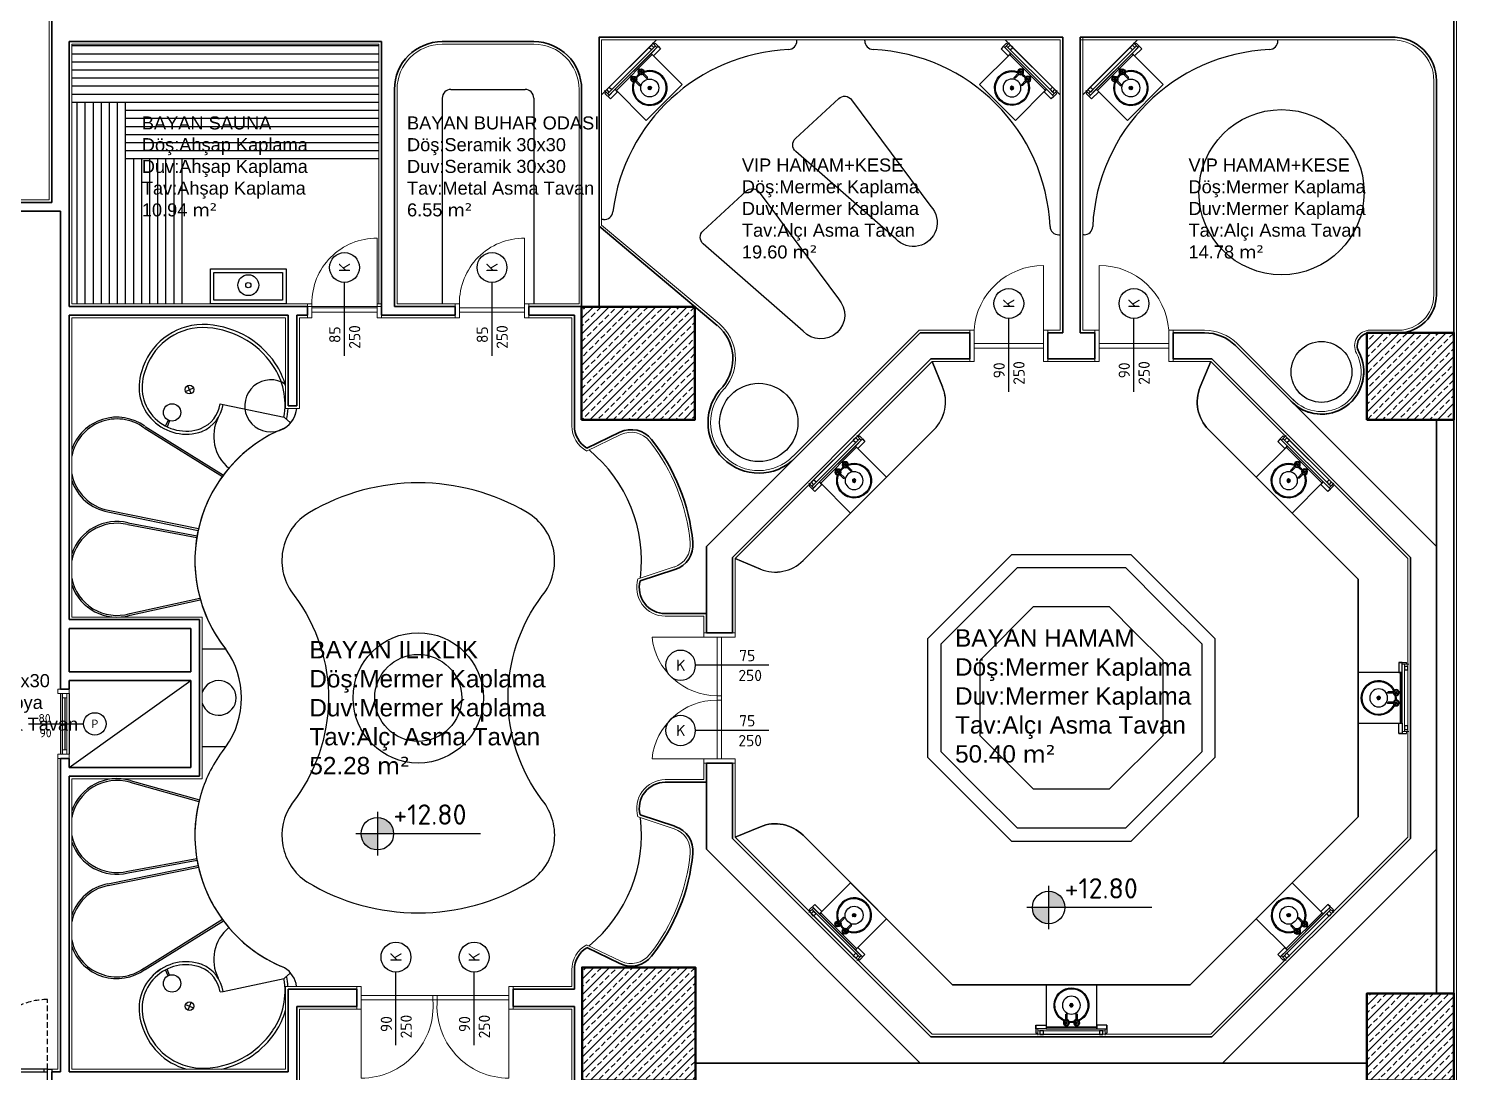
# Model space of a CAD drawing. Header units: millimetres. Extents: x 1443065 to 1517367, y 3763150 to 3779068.
# Drawn here: x 1503007 to 1504649, y 3766446 to 3767647 of the extents above; entities that cross this region are included whole.
import ezdxf
from ezdxf.enums import TextEntityAlignment as Align

# ---------------------------------------------------------------- set-up
doc = ezdxf.new("R2010")
doc.units = ezdxf.units.MM
doc.linetypes.add('HIDDEN', pattern=[9.525, 6.35, -3.175])
for name, color, linetype in [('1 mermer', 232, 'Continuous'), ('1 tefriş 1', 41, 'Continuous'), ('1 tefriş 2', 8, 'Continuous'), ('LAYER1', 10, 'Continuous'), ('m-DOG_', 4, 'Continuous'), ('m-DOG_gor', 8, 'Continuous'), ('m-TAR_duvar', 8, 'Continuous'), ('m-TFR_vitrifiye', 1, 'Continuous'), ('m-YAZ_kot', 7, 'Continuous'), ('m-YAZ_poz', 7, 'Continuous')]:
    doc.layers.add(name, color=color, linetype=linetype)
for name, color, linetype, lineweight in [('5-Alçıpan', 44, 'Continuous', 0), ('DUVAR', 2, 'Continuous', 35), ('MAHAL', 52, 'Continuous', 13), ('MERDIVEN', 4, 'Continuous', 20), ('SIVA', 3, 'Continuous', 9), ('TASIYICI', 170, 'Continuous', 50), ('TEFRIS', 165, 'Continuous', 15)]:
    doc.layers.add(name, color=color, linetype=linetype, lineweight=lineweight)
doc.styles.add('mono', font='isocpeur.ttf')
doc.styles.get("Standard").update_dxf_attribs({"font": 'arial.ttf'})
pattern_1 = [(45, (78491.543, -87954.948), (-8.98025612, 8.98025612), []), (45, (78500.523, -87954.948), (-8.98025612, 8.98025612), [6.35, -3.175])]
pattern_2 = [(45, (80981.484, -90075.454), (-8.98025612, 8.98025612), []), (45, (80990.464, -90075.454), (-8.98025612, 8.98025612), [6.35, -3.175])]

# ---------------------------------------------------------------- blocks, each defined once
blk = doc.blocks.new('90lık Kqpı')
at = {"layer": 'm-DOG_', "linetype": 'HIDDEN'}
blk.add_line((-8, -5), (-88, -5), dxfattribs=at)
at = {"layer": 'm-DOG_'}
for p, q in [((-5, -8.8), (-8, -8.8)), ((-5, -81.2), (-8, -81.2))]:
    blk.add_line(p, q, dxfattribs=at)
for points in [[(8, 0), (8, -5), (-8, -5), (-8, 0)], [(-8, -5), (-8, -85), (-5, -85), (-5, -5)], [(8, -90), (8, -85), (-8, -85), (-8, -90)]]:
    blk.add_lwpolyline(points, close=True, dxfattribs=at)
at = {"layer": 'm-DOG_', "linetype": 'HIDDEN'}
blk.add_arc((-8, -5), 80, 180, 270, dxfattribs=at)
blk = doc.blocks.new('esfdgh')
at = {"layer": '1 tefriş 1', "color": 251, "extrusion": (4.26519e-07, 4.39393e-08, 1)}
for p, q in [((50290.6, -19484.7, 0), (50292.1, -19484.7, 0)), ((50290.6, -19484.7, 0), (50290.6, -19486.3, 0)), ((50290.6, -19493.1, 0), (50290.6, -19499, 0)), ((50292.1, -19484.7, 0), (50292.1, -19486.3, 0)), ((50292.1, -19493.1, 0), (50292.1, -19499, 0))]:
    blk.add_line(p, q, dxfattribs=at)
at = {"layer": '1 tefriş 1', "color": 251}
for radius in [3.46, 3.06, 2.66, 0.88]:
    blk.add_circle((50291.3, -19489.7, 5), radius, dxfattribs=at)
at = {"layer": '1 tefriş 1', "color": 251, "extrusion": (4.26519e-07, 4.39393e-08, 1)}
blk.add_arc((50291.3, -19499, 0), 0.746, 178.5365, 1.4403, dxfattribs=at)
at = {"layer": '1 tefriş 1', "color": 251, "extrusion": (4.26521e-07, 4.39321e-08, 1)}
for centre, major_axis, ratio, start_param, end_param in [((50291.2, -19491, 0), (0.947, 0.927, 0), 1, 0.782907, 2.040544), ((50290.1, -19490.6, 0), (0.134, 0.066, 0), 0.739839, 2.207763, 5.349356), ((50291.2, -19491, 0), (0.767, 0.752, 0), 1, 0.793996, 2.040544), ((50290.5, -19488.5, 0), (-0.121, 0.245, 0), 0.343006, -1.240366, 1.901227), ((50290.1, -19489.7, 0), (-0.752, 0.767, 0), 1, 3.824547, 5.182137), ((50290.1, -19489.7, 0), (-0.927, 0.947, 0), 1, 3.824547, 5.182137), ((50291.3, -19489.8, 0), (-0.243, 0.248, 0), 1, -0.378205, 0.443924), ((50291.3, -19489.8, 0), (0.248, 0.243, 0), 1, 2.763388, 3.585516), ((50292.5, -19489.9, 0), (0.947, 0.927, 0), 1, 2.253751, 3.611341), ((50291.5, -19488.6, 0), (0.947, 0.927, 0), 1, 3.9245, 5.182137), ((50292.5, -19489.9, 0), (-0.752, 0.767, 0), 1, 0.682954, 2.040544), ((50291.5, -19488.6, 0), (0.767, 0.752, 0), 1, 3.935589, 5.182137), ((50291.3, -19489.8, 0), (0.248, 0.243, 0), 1, 5.90498, 6.727109), ((50291.3, -19489.8, 0), (-0.243, 0.248, 0), 1, 2.763388, 3.585516), ((50292.1, -19491.1, 0), (-0.121, 0.245, 0), 0.343006, 1.901227, 5.04282), ((50292.6, -19489, 0), (0.134, 0.066, 0), 0.739839, -0.93383, 2.207763)]:
    blk.add_ellipse(centre, major_axis=major_axis, ratio=ratio, start_param=start_param, end_param=end_param, dxfattribs=at)
blk = doc.blocks.new('KURNAAAA')
for points in [[(-36.3, 57.1), (-32.3, 57.1), (-32.3, 53.1), (-36.3, 53.1)], [(32.3, 57.1), (36.3, 57.1), (36.3, 53.1), (32.3, 53.1)]]:
    blk.add_lwpolyline(points, close=True)
at = {"layer": '1 mermer'}
for p, q in [((-40.8, 46.6), (-40.8, 55.6)), ((-29.2, 0), (-29.2, 50.6)), ((29.2, 50.6), (29.2, 0)), ((40.8, 46.6), (40.8, 55.6)), ((29.2, 0), (-29.2, 0))]:
    blk.add_line(p, q, dxfattribs=at)
for points in [[(-29.2, 50.6), (-40.8, 50.6), (-40.8, 46.6), (-29.2, 46.6)], [(-29.2, 50.6), (29.2, 50.6), (29.2, 48.6), (-29.2, 48.6)], [(29.2, 50.6), (40.8, 50.6), (40.8, 46.6), (29.2, 46.6)]]:
    blk.add_lwpolyline(points, close=True, dxfattribs=at)
blk.add_lwpolyline([(-29.2, 48.6), (29.2, 48.6)], dxfattribs=at)
at = {"layer": '1 tefriş 1', "color": 251, "extrusion": (4.48334e-08, -2.15317e-08, 1)}
for p, q in [((-2.5, 23.4, 0), (2.5, 23.5, 0)), ((0, 26, 0), (0, 21, 0))]:
    blk.add_line(p, q, dxfattribs=at)
at = {"layer": '1 tefriş 1', "color": 251}
blk.add_circle((0, 23.5, 0), 10.3, dxfattribs=at)
at = {"layer": '1 tefriş 1', "color": 251, "extrusion": (4.48334e-08, -2.15317e-08, 1)}
for radius in [2, 1.5]:
    blk.add_circle((0, 23.5, 0), radius, dxfattribs=at)
for centre, radius, start, end in [((0, 23.5, 0), 20, 115.4048, 63.9415), ((0, 23.5, 0), 19, 114.2802, 65.144), ((-0.4, 23.5, 0), 19, 79.9499, 96.6955), ((-0.4, 23.5, 0), 20, 81.2974, 95.679)]:
    blk.add_arc(centre, radius, start, end, dxfattribs=at)
at = {"layer": '5-Alçıpan', "lineweight": 0}
for p, q in [((-40.8, 55.6), (-38.8, 55.6)), ((-38.8, 50.6), (-38.8, 58.1)), ((-38.8, 53.1), (38.8, 53.1)), ((-38.8, 50.6), (38.8, 50.6)), ((-36.3, 57.1), (36.3, 57.1)), ((38.8, 50.6), (38.8, 58.1)), ((40.8, 55.6), (38.8, 55.6))]:
    blk.add_line(p, q, dxfattribs=at)
at = {"rotation": 3.829894028120741e-06}
for p in [(-50297.1, 19533.3), (-50285.2, 19533.3)]:
    blk.add_blockref('esfdgh', p, dxfattribs=at)
blk = doc.blocks.new('m-penpoz')
blk.add_line((0, -1.625), (0, 0))
blk.add_circle((0, 0.332), 0.332)
blk.add_attdef('POZNO', text='', height=0.18).set_placement((0, 0.332), align=Align.MIDDLE)
blk.add_attdef('WIDTH', text='', height=0.18, rotation=90).set_placement((0, -1.625), align=Align.BOTTOM_LEFT)
blk.add_attdef('HEIGHT', text='', height=0.18, rotation=90).set_placement((0.069, -1.625), align=Align.TOP_LEFT)
blk = doc.blocks.new('m-plankot')
h = blk.add_hatch(color=256)
h.paths.add_polyline_path([(0, 0.144), (0, 0), (0.144, 0, 0.414214)])
h.paths.add_polyline_path([(0, -0.144), (0, 0), (-0.144, 0, 0.414214)])
for p, q in [((0, 0.192), (0, -0.192)), ((0.914, 0), (-0.192, 0))]:
    blk.add_line(p, q)
blk.add_circle((0, 0), 0.144)
blk.add_attdef('INCEKOT', (0.187, 0.1), '', height=0.18)
blk.add_attdef('KABAKOT', text='', height=0.18).set_placement((0.187, -0.1), align=Align.TOP_LEFT)

msp = doc.modelspace()

# ---------------------------------------------------------------- hatches: boundary and pattern name
at = {"layer": 'm-TAR_duvar'}
h = msp.add_hatch(dxfattribs=at)
h.set_pattern_fill('ANSI33', color=256, scale=2)
h.set_pattern_definition(pattern_2)
h.paths.add_polyline_path([(1503642.9, 3767196.6), (1503773.3, 3767196.6), (1503773.3, 3767326.6), (1503642.9, 3767326.6)])
h = msp.add_hatch(dxfattribs=at)
h.set_pattern_fill('ANSI33', color=256, scale=2)
h.set_pattern_definition(pattern_2)
h.paths.add_polyline_path([(1503642.9, 3767196.6), (1503773.3, 3767196.6), (1503773.3, 3767326.6), (1503642.9, 3767326.6)])
h = msp.add_hatch(dxfattribs=at)
h.set_pattern_fill('ANSI33', color=256, scale=2)
h.set_pattern_definition(pattern_1)
h.paths.add_polyline_path([(1504646.4, 3767296.6), (1504546.4, 3767296.6), (1504546.4, 3767196.6), (1504646.4, 3767196.6)])
h = msp.add_hatch(dxfattribs=at)
h.set_pattern_fill('ANSI33', color=256, scale=2)
h.set_pattern_definition(pattern_1)
h.paths.add_polyline_path([(1504646.4, 3767296.6), (1504546.4, 3767296.6), (1504546.4, 3767196.6), (1504646.4, 3767196.6)])
h = msp.add_hatch(dxfattribs=at)
h.set_pattern_fill('ANSI33', color=256, scale=2)
h.set_pattern_definition([(45, (80981.976, -90835.454), (-8.98025612, 8.98025612), []), (45, (80990.956, -90835.454), (-8.98025612, 8.98025612), [6.35, -3.175])])
h.paths.add_polyline_path([(1503643.4, 3766436.6), (1503773.8, 3766436.6), (1503773.8, 3766566.6), (1503643.4, 3766566.6)])
h = msp.add_hatch(dxfattribs=at)
h.set_pattern_fill('ANSI33', color=256, scale=2)
h.set_pattern_definition(pattern_1)
h.paths.add_polyline_path([(1504646.4, 3766536.6), (1504546.4, 3766536.6), (1504546.4, 3766436.6), (1504646.4, 3766436.6)])

# ---------------------------------------------------------------- linework, layer by layer
at = {"layer": '1 mermer'}
for p, q in [((1503729.1, 3767633.6, 0), (1503665.9, 3767570.3, 0)), ((1504130.1, 3767633.6, 0), (1504193.4, 3767570.3, 0))]:
    msp.add_line(p, q, dxfattribs=at)
at = {"layer": '1 tefriş 2'}
msp.add_lwpolyline([(1503203.4, 3766906.6), (1503203.4, 3766786.6)], dxfattribs=at)
at = {"layer": 'DUVAR'}
for p, q in [((1504646.4, 3767996.6), (1504646.4, 3767296.6)), ((1504646.4, 3767996.6), (1504646.4, 3767296.6)), ((1503033.3, 3767847.6), (1503033.3, 3767446.6)), ((1503053.3, 3767631.6), (1503053.3, 3767446.6)), ((1503053.3, 3767631.6), (1503412.6, 3767631.6)), ((1503412.6, 3767317), (1503412.6, 3767631.6)), ((1503482.6, 3767631.6), (1503587.9, 3767631.6)), ((1503662.9, 3767636.6), (1503662.9, 3767326.6)), ((1504196.4, 3767296.6), (1504196.4, 3767636.6)), ((1504216.4, 3767296.6), (1504216.4, 3767636.6)), ((1503427.6, 3767327), (1503427.6, 3767576.6)), ((1503642.9, 3767576.6), (1503642.9, 3767326.6)), ((1503642.9, 3767372), (1503642.9, 3767576.6)), ((1504626.4, 3767586.6), (1504626.4, 3767340.2)), ((1502928.4, 3767446.6), (1503033.3, 3767446.6)), ((1503053.3, 3767327), (1503053.3, 3767446.6)), ((1503053.3, 3767445.6), (1503053.3, 3767327)), ((1503053.3, 3767435.6), (1503053.3, 3767445.6)), ((1503053.3, 3767327), (1503053.3, 3767445.6)), ((1502928.4, 3767436.6), (1503043.3, 3767436.6)), ((1502928.4, 3767436.6), (1503043.3, 3767436.6)), ((1503043.3, 3766886.7), (1503043.3, 3767436.6)), ((1503043.3, 3767435.6), (1503043.3, 3766886.7)), ((1503043.3, 3767435.6), (1503043.3, 3766886.7)), ((1503043.3, 3767435.6), (1503043.3, 3766886.7)), ((1503043.3, 3767435.6), (1503043.3, 3766886.7)), ((1503043.3, 3766886.7), (1503043.3, 3767435.6)), ((1503662.9, 3767419.2), (1503799, 3767305)), ((1503327.6, 3767327), (1503053.3, 3767327)), ((1503053.3, 3766966.6), (1503053.3, 3767317)), ((1503053.3, 3767317), (1503305.3, 3767317)), ((1503305.3, 3767212.5), (1503305.3, 3767317)), ((1503315.3, 3767317), (1503327.6, 3767317)), ((1503315.3, 3767212.5), (1503315.3, 3767317)), ((1503327.6, 3767317), (1503327.6, 3767327)), ((1503412.6, 3767317), (1503497.3, 3767317)), ((1503427.6, 3767327), (1503497.3, 3767327)), ((1503497.3, 3767317), (1503497.3, 3767327)), ((1503582.3, 3767317), (1503582.3, 3767327)), ((1503582.3, 3767327), (1503642.9, 3767327)), ((1503582.3, 3767317), (1503634.6, 3767317)), ((1503634.6, 3767189.5), (1503634.6, 3767317)), ((1504089.4, 3767266.6), (1504089.4, 3767296.6)), ((1504179.4, 3767266.6), (1504179.4, 3767296.6)), ((1504233.4, 3767266.6), (1504233.4, 3767296.6)), ((1504323.4, 3767266.6), (1504323.4, 3767296.6)), ((1503315.3, 3767212.5), (1503305.3, 3767212.5)), ((1503686.9, 3767182.2), (1503648.9, 3767163.9)), ((1504626.4, 3767196.6), (1504626.4, 3766536.6)), ((1504626.4, 3767046.3), (1504626.4, 3767196.6)), ((1504626.4, 3766766.6), (1504626.4, 3767196.6)), ((1504646.4, 3767196.6), (1504646.4, 3765947.1)), ((1504646.4, 3766536.6), (1504646.4, 3767196.6)), ((1503750.3, 3767024.3), (1503710.2, 3767011.2)), ((1503750.3, 3767024.3), (1503710.2, 3767011.2)), ((1503739.2, 3766973.6), (1503786.4, 3766973.6)), ((1503203.4, 3766966.6), (1503053.3, 3766966.6)), ((1503053.3, 3766906.6), (1503053.3, 3766956.6)), ((1503193.4, 3766956.6), (1503053.3, 3766956.6)), ((1503193.4, 3766956.6), (1503193.4, 3766906.6)), ((1503786.4, 3766951.6), (1503816.4, 3766951.6)), ((1503816.4, 3766966.6), (1503816.4, 3766951.6)), ((1503053.3, 3766936.8), (1503053.3, 3766936.6)), ((1504626.4, 3766916.5), (1504626.4, 3766651.4)), ((1503053.3, 3766886.7), (1503043.3, 3766886.7)), ((1503053.3, 3766886.7), (1503053.3, 3766896.6)), ((1503053.3, 3766896.6), (1503193.4, 3766896.6)), ((1503193.4, 3766896.6), (1503193.4, 3766796.6)), ((1503043.3, 3766746.6), (1503043.3, 3766806.7)), ((1503043.3, 3766806.7), (1503043.3, 3766766.6)), ((1503043.3, 3766806.7), (1503043.3, 3766766.6)), ((1503043.3, 3766806.7), (1503043.3, 3766446.6)), ((1503043.3, 3766806.7), (1503043.3, 3766446.6)), ((1503043.3, 3766446.6), (1503043.3, 3766806.7)), ((1503053.3, 3766806.7), (1503043.3, 3766806.7)), ((1503053.3, 3766796.6), (1503053.3, 3766806.7)), ((1503193.4, 3766796.6), (1503053.3, 3766796.6)), ((1503053.3, 3766446.6), (1503053.3, 3766786.6)), ((1503786.4, 3766786.6), (1503786.4, 3766801.6)), ((1503786.4, 3766801.6), (1503816.4, 3766801.6)), ((1503816.4, 3766801.6), (1503816.4, 3766786.6)), ((1503739.2, 3766779.6), (1503786.4, 3766779.6)), ((1504626.4, 3766536.6), (1504626.4, 3766756.6)), ((1503043.3, 3766446.6), (1503043.3, 3766746.6)), ((1503053.3, 3766446.6), (1503053.3, 3766746.6)), ((1503750.3, 3766728.9), (1503710.2, 3766742)), ((1503686.9, 3766571), (1503648.9, 3766589.3)), ((1503634.6, 3766563.7), (1503634.6, 3766541.7)), ((1503683.3, 3766566.6), (1503673.3, 3766566.6)), ((1503305.3, 3766541.7), (1503305.3, 3766446.6)), ((1503384.3, 3766541.7), (1503305.3, 3766541.7)), ((1503384.3, 3766521.7), (1503384.3, 3766541.7)), ((1503634.6, 3766541.7), (1503564.3, 3766541.7)), ((1503564.3, 3766521.7), (1503564.3, 3766541.7)), ((1503315.3, 3766521.7), (1503315.3, 3766436.6)), ((1503384.3, 3766521.7), (1503315.3, 3766521.7)), ((1503634.6, 3766521.7), (1503564.3, 3766521.7)), ((1503634.6, 3766521.7), (1503634.6, 3766436.6)), ((1503033.3, 3766436.6), (1503033.3, 3766446.6)), ((1503033.3, 3766446.6), (1503043.3, 3766446.6)), ((1503053.3, 3766446.6), (1503305.3, 3766446.6)), ((1504546.4, 3766456.6), (1503773.8, 3766456.6))]:
    msp.add_line(p, q, dxfattribs=at)
for points in [[(1504196.4, 3767636.6), (1503662.9, 3767636.6)], [(1503662.9, 3767636.6), (1503662.9, 3767636.6), (1504196.4, 3767636.6)], [(1504578.8, 3767636.6), (1504216.4, 3767636.6)], [(1504216.4, 3767636.6), (1504578.8, 3767636.6)], [(1503786.4, 3766951.6), (1503786.4, 3767050.6), (1504032.4, 3767296.6), (1504079.4, 3767296.6)], [(1503888.2, 3767152.4), (1504032.4, 3767296.6), (1504089.4, 3767296.6)], [(1504179.4, 3767296.6), (1504196.4, 3767296.6)], [(1504216.4, 3767296.6), (1504233.4, 3767296.6)], [(1503816.4, 3766966.6), (1503816.4, 3767038.1), (1504044.8, 3767266.6), (1504089.4, 3767266.6)], [(1504367.9, 3767266.6), (1504596.4, 3767038.1), (1504596.4, 3766715), (1504367.9, 3766486.6), (1504044.8, 3766486.6), (1503816.4, 3766715), (1503816.4, 3766786.6)], [(1504179.4, 3767266.6), (1504233.4, 3767266.6)], [(1504323.4, 3767266.6), (1504367.9, 3767266.6)], [(1503203.4, 3766966.6), (1503053.3, 3766966.6)], [(1503203.4, 3766966.6), (1503203.4, 3766786.6)], [(1503053.3, 3766906.6), (1503193.4, 3766906.6)], [(1503122.9, 3766906.6), (1503193.4, 3766906.6)], [(1503190.7, 3766786.6), (1503053.3, 3766786.6)], [(1503203.4, 3766786.6), (1503135.6, 3766786.6)]]:
    msp.add_lwpolyline(points, dxfattribs=at)
msp.add_lwpolyline([(1504323.4, 3767296.6), (1504359.6, 3767296.6, -0.198912), (1504395, 3767281.9), (1504626.4, 3767050.6), (1504626.4, 3766702.6), (1504380.3, 3766456.6), (1504032.4, 3766456.6), (1503786.4, 3766702.6), (1503786.4, 3766801.6)], format="xyb", dxfattribs=at)
for centre, radius, start, end in [((1503482.6, 3767576.6), 55, 90, 180), ((1503587.9, 3767576.6), 55, 0, 90), ((1504576.4, 3767586.6), 50, 0, 90), ((1504582.7, 3767340.2), 43.6, 270, 0), ((1503766.9, 3767266.7), 50, 320, 50), ((1504550.2, 3767281.6), 15, 89.9995, 208.1304), ((1504494.1, 3767251.6), 48.6, 223.5203, 28.1304), ((1504494.1, 3767251.6), 48.6, 226.4797, 0), ((1503846.7, 3767193.5), 58.4, 135.2954, 315.2954), ((1503664.6, 3767189.5), 30, 180, 238.4265), ((1503699.9, 3767155.2), 30, 38.3888, 115.6879), ((1503547.7, 3767034.6), 224.1, 5.3844, 38.3888), ((1503741, 3767052.8), 30, 288.0853, 5.3844), ((1503739.2, 3767003.6), 30, 165.3467, 270), ((1503739.2, 3766749.6), 30, 90, 194.6533), ((1503741, 3766700.3), 30, 354.6156, 71.9147), ((1503547.7, 3766718.6), 224.1, 321.6112, 354.6156), ((1503664.6, 3766563.7), 30, 121.5735, 180), ((1503699.9, 3766598), 30, 244.3121, 321.6112)]:
    msp.add_arc(centre, radius, start, end, dxfattribs=at)
at = {"layer": 'LAYER1'}
msp.add_line((1504220.9, 3767409.3), (1504219.4, 3767409.3), dxfattribs=at)
at = {"layer": 'm-DOG_gor', "linetype": 'Continuous'}
for p, q in [((1503043.3, 3766881.7), (1503043.3, 3766811.7)), ((1503048.3, 3766876.7), (1503048.3, 3766816.7)), ((1503053.3, 3766881.7), (1503053.3, 3766811.7))]:
    msp.add_line(p, q, dxfattribs=at)
at = {"layer": 'm-TFR_vitrifiye'}
for p, q in [((1503409.6, 3767626.6), (1503056.3, 3767626.6)), ((1503890.5, 3767632.4), (1503890.5, 3767633.6)), ((1503968.7, 3767632.4), (1503968.7, 3767633.6)), ((1504282.6, 3767633.6, 0), (1504219.4, 3767570.3, 0)), ((1504444, 3767632.4), (1504444, 3767633.6)), ((1503409.6, 3767617.3), (1503056.3, 3767617.3)), ((1503409.6, 3767608), (1503056.3, 3767608)), ((1503409.6, 3767598.7), (1503056.3, 3767598.7)), ((1503409.6, 3767589.4), (1503056.3, 3767589.4)), ((1503409.6, 3767580.2), (1503056.3, 3767580.2)), ((1503492.6, 3767576.6), (1503577.9, 3767576.6)), ((1503409.6, 3767570.9), (1503056.3, 3767570.9)), ((1503409.6, 3767561.6), (1503056.3, 3767561.6)), ((1503062.6, 3767330), (1503062.6, 3767561.6)), ((1503071.9, 3767330), (1503071.9, 3767561.6)), ((1503081.2, 3767330), (1503081.2, 3767561.6)), ((1503090.5, 3767330), (1503090.5, 3767561.6)), ((1503099.7, 3767330), (1503099.7, 3767561.6)), ((1503109, 3767330), (1503109, 3767561.6)), ((1503118.3, 3767330), (1503118.3, 3767561.6)), ((1503482.6, 3767566.6), (1503482.6, 3767330)), ((1503587.9, 3767566.6), (1503587.9, 3767330)), ((1503409.6, 3767552.3), (1503118.3, 3767552.3)), ((1503409.6, 3767543), (1503118.3, 3767543)), ((1503409.6, 3767533.7), (1503118.3, 3767533.7)), ((1503409.6, 3767524.4), (1503118.3, 3767524.4)), ((1503409.6, 3767515.2), (1503118.3, 3767515.2)), ((1503409.6, 3767505.9), (1503118.3, 3767505.9)), ((1503409.6, 3767496.6), (1503118.3, 3767496.6)), ((1503127.6, 3767330), (1503127.6, 3767496.6)), ((1503136.9, 3767330), (1503136.9, 3767496.6)), ((1503146.2, 3767330), (1503146.2, 3767496.6)), ((1503155.5, 3767330), (1503155.5, 3767496.6)), ((1503164.7, 3767330), (1503164.7, 3767496.6)), ((1503174, 3767330), (1503174, 3767496.6)), ((1503183.3, 3767330), (1503183.3, 3767496.6)), ((1503668.1, 3767427), (1503665.9, 3767427.1)), ((1504191.8, 3767409.3), (1504193.4, 3767409.3)), ((1504046.1, 3767263.6), (1504058.2, 3767234.4)), ((1503187.2, 3767229.1), (1503196.3, 3767233.2)), ((1503193.8, 3767226.6), (1503189.7, 3767235.7)), ((1503226.9, 3767214.7), (1503230.4, 3767214.2)), ((1503230.4, 3767214.2), (1503300.5, 3767199.4)), ((1503300.5, 3767199.4), (1503308.1, 3767192.9)), ((1503139.5, 3767187.4), (1503229.7, 3767131.3)), ((1503140.6, 3767189), (1503230.8, 3767133)), ((1503154.4, 3767191.5), (1503158.9, 3767188.4)), ((1503167.1, 3767196.2), (1503164.2, 3767189.4)), ((1503168.9, 3767195.5), (1503165.9, 3767188.5)), ((1504048.4, 3767185.3), (1503897.6, 3767034.5)), ((1503097.8, 3767090.5), (1503201.7, 3767069.3)), ((1503098.2, 3767092.5), (1503202.1, 3767071.3)), ((1503120.8, 3767076), (1503200.2, 3767061.2)), ((1503121.2, 3767078), (1503200.5, 3767063.2)), ((1503848.6, 3767024.8), (1503819.4, 3767036.9)), ((1503123, 3766973.6), (1503203.8, 3766991.3)), ((1503123.5, 3766971.6), (1503204.2, 3766989.4)), ((1503233.5, 3766932.7), (1503206.4, 3766932.7)), ((1503053.3, 3766796.7), (1503193.4, 3766896.7)), ((1503233.5, 3766820.5), (1503206.4, 3766820.5)), ((1503123, 3766779.6), (1503202.6, 3766757.4)), ((1503123.6, 3766781.5), (1503203.2, 3766759.3)), ((1503120.8, 3766677.2), (1503200.2, 3766691.9)), ((1503121.2, 3766675.2), (1503200.5, 3766690)), ((1503097.8, 3766662.7), (1503201.7, 3766683.9)), ((1503098.2, 3766660.7), (1503202.1, 3766681.9)), ((1503139.5, 3766565.8), (1503229.7, 3766621.9)), ((1503140.6, 3766564.1), (1503230.8, 3766620.2)), ((1503154.4, 3766561.6), (1503158.9, 3766564.8)), ((1503167.1, 3766556.9), (1503164.2, 3766563.8)), ((1503168.9, 3766557.7), (1503165.9, 3766564.7)), ((1503300.5, 3766553.7), (1503308.1, 3766560.2)), ((1503230.4, 3766538.9), (1503300.5, 3766553.7)), ((1503187.2, 3766524), (1503196.3, 3766519.9)), ((1503193.8, 3766526.5), (1503189.7, 3766517.4)), ((1503226.9, 3766538.4), (1503230.4, 3766538.9))]:
    msp.add_line(p, q, dxfattribs=at)
for points in [[(1504044.7, 3767442, -1), (1504004.3, 3767404.7), (1503889.2, 3767505.3, -0.445891), (1503889, 3767520.2), (1503938.7, 3767566.1, -0.445891), (1503953.5, 3767564.7)], [(1503938.3, 3767335.7, -1), (1503897.9, 3767298.4), (1503782.8, 3767398.9, -0.445891), (1503782.6, 3767413.8), (1503832.4, 3767459.8, -0.445891), (1503847.2, 3767458.4)], [(1503597.6, 3766994.3, 0.458387), (1503580.2, 3767089.9, 0.271975), (1503329.7, 3767089.9, 0.458408), (1503312.3, 3766994.3, -0.339756), (1503309.7, 3766755.4, 0.422817), (1503326.8, 3766665, 0.279141), (1503583.1, 3766665, 0.442749), (1503597.6, 3766758.9, -0.333819)], [(1503529.9, 3766876.6, -1), (1503379.9, 3766876.6, -1)], [(1503504.9, 3766876.6, -1), (1503404.9, 3766876.6, -1)]]:
    msp.add_lwpolyline(points, format="xyb", close=True, dxfattribs=at)
for points in [[(1503215.9, 3767370.1), (1503302.9, 3767370.1), (1503302.9, 3767330), (1503215.9, 3767330)], [(1503219.9, 3767366.1), (1503298.9, 3767366.1), (1503298.9, 3767334), (1503219.9, 3767334)], [(1504371.4, 3766808.2), (1504274.7, 3766711.6), (1504138, 3766711.6), (1504089.7, 3766759.9), (1504041.4, 3766808.2), (1504041.4, 3766944.9), (1504138, 3767041.6), (1504274.7, 3767041.6), (1504323, 3766993.3), (1504371.4, 3766944.9)], [(1504356.4, 3766814.4), (1504268.5, 3766726.6), (1504144.2, 3766726.6), (1504100.3, 3766770.5), (1504056.4, 3766814.4), (1504056.4, 3766938.7), (1504144.2, 3767026.6), (1504268.5, 3767026.6), (1504312.4, 3766982.6), (1504356.4, 3766938.7)], [(1504311.4, 3766833.1), (1504249.9, 3766771.6), (1504162.9, 3766771.6), (1504132.1, 3766802.3), (1504101.4, 3766833.1), (1504101.4, 3766920.1), (1504162.9, 3766981.6), (1504249.9, 3766981.6), (1504280.6, 3766950.8), (1504311.4, 3766920.1)]]:
    msp.add_lwpolyline(points, close=True, dxfattribs=at)
for points in [[(1503819.4, 3767036.9), (1503848.6, 3767024.8, 0.303347), (1503897.6, 3767034.5), (1504048.4, 3767185.3, 0.303347), (1504058.2, 3767234.4), (1504046.1, 3767263.6)], [(1504366.7, 3767263.6), (1504354.6, 3767234.4, 0.303347), (1504364.3, 3767185.3), (1504536.4, 3767013.3), (1504536.4, 3766739.9), (1504343.1, 3766546.6), (1504069.7, 3766546.6), (1503897.6, 3766718.6, 0.303347), (1503848.6, 3766728.4), (1503819.4, 3766716.3)], [(1503819.4, 3766716.3), (1503848.6, 3766728.4, -0.303347), (1503897.6, 3766718.6), (1504069.7, 3766546.6), (1504343.1, 3766546.6), (1504536.4, 3766739.9), (1504536.4, 3767013.3), (1504364.3, 3767185.3, -0.303347), (1504354.6, 3767234.4), (1504366.7, 3767263.6)]]:
    msp.add_lwpolyline(points, format="xyb", dxfattribs=at)
for centre, radius in [((1504448.1, 3767458.3), 95), ((1503259.4, 3767351.4), 12), ((1503259.4, 3767351.4), 3), ((1504494.1, 3767251.6), 35), ((1503191.7, 3767231.2), 5), ((1503846.7, 3767193.5), 45), ((1503171.7, 3767205), 10), ((1503454.9, 3766876.6), 75), ((1503454.9, 3766876.6), 50), ((1503171.7, 3766548.1), 10), ((1503191.7, 3766522), 5)]:
    msp.add_circle(centre, radius, dxfattribs=at)
for centre, radius, start, end in [((1503880.5, 3767632.4), 10, 272.5665, 0), ((1503978.7, 3767632.4), 10, 180, 267.4335), ((1504434, 3767632.4), 10, 272.5665, 0), ((1503890.5, 3767409.3), 213.3, 92.5665, 172.8858), ((1503968.7, 3767409.3), 213.3, 2.5665, 87.4335), ((1504444, 3767409.3), 213.3, 92.5665, 177.4335), ((1503492.6, 3767566.6), 10, 90, 180), ((1503577.9, 3767566.6), 10, 0, 90), ((1503668.9, 3767436.9), 10, 265.4523, 352.8858), ((1504191.8, 3767419.3), 10, 182.5665, 270), ((1504220.9, 3767419.3), 10, 270, 357.4335), ((1503207.5, 3767232.8), 73.3, 90.9917, 164.9165), ((1503207.5, 3767232.8), 69.8, 90.9213, 165.0189), ((1503205.9, 3767203.8), 102.4, 33.963, 89.8049), ((1503205.8, 3767203.7), 98.9, 33.9617, 89.7071), ((1503187.8, 3767234.1), 54.1, 160.8153, 289.9002), ((1503187.8, 3767234.1), 50.6, 160.6727, 289.9002), ((1503220.8, 3767213.7), 80.9, 349.8836, 34.0565), ((1503220.8, 3767213.7), 84.4, 15.1014, 34.0565), ((1503285.3, 3767212.5), 30, 55.4819, 354.2608), ((1503285.3, 3767212.5), 30, 55.4819, 354.2608), ((1503285.3, 3767212.5), 30, 55.4819, 354.2608), ((1504016.6, 3767217.1), 45, 315, 22.5), ((1503190.9, 3767220.1), 36.4, 292.7054, 351.4905), ((1503190.9, 3767220.1), 39.9, 292.4462, 351.4939), ((1503108.3, 3767144.5), 55, 54.1006, 160.9936), ((1503108.3, 3767144.5), 53, 54.1006, 168.8609), ((1503267.1, 3767177.5), 47.5, 153.0431, 230.6267), ((1503285.3, 3767212.5), 30, 301.5735, 354.2608), ((1503220.8, 3767213.7), 84.4, 348.4885, 357.1707), ((1503362.1, 3767034.6), 164.1, 111.8594, 218.3985), ((1503362.1, 3767034.6), 164.1, 111.8594, 143.1726), ((1503547.7, 3767034.6), 164.1, 352.9632, 50.81), ((1503108.3, 3767144.5), 53, 191.1391, 259.0078), ((1503362.1, 3767034.6), 164.1, 143.1726, 194.3873), ((1503108.3, 3767144.5), 55, 199.0064, 259.0078), ((1503108.3, 3767024.5), 55, 76.4844, 160.9887), ((1503108.3, 3767024.5), 53, 76.4844, 168.8523), ((1503362.1, 3767034.6), 164.1, 167.7975, 169.9707), ((1503865.8, 3767066.4), 45, 247.5, 315), ((1503108.3, 3767024.5), 53, 191.1477, 286.0955), ((1503108.3, 3767024.5), 55, 199.0113, 286.0955), ((1503362.1, 3767034.6), 164.1, 194.3873, 218.3985), ((1503155.4, 3766876.6), 96.2, 324.3273, 35.6727), ((1503225.4, 3766876.6), 20, 198.0172, 161.9828), ((1503362.1, 3766718.6), 164.1, 141.6015, 161.6205), ((1503362.1, 3766718.6), 164.1, 141.6015, 161.6205), ((1503108.3, 3766728.7), 55, 73.9045, 160.9888), ((1503108.3, 3766728.7), 53, 73.9045, 168.8524), ((1503362.1, 3766718.6), 164.1, 161.6205, 248.1406), ((1503362.1, 3766718.6), 164.1, 165.6127, 216.8274), ((1503547.7, 3766718.6), 164.1, 309.19, 7.0368), ((1503108.3, 3766728.7), 55, 179.9998, 180.0002), ((1503108.3, 3766728.7), 55, 179.9998, 180.0002), ((1503108.3, 3766728.7), 53, 191.1476, 283.5156), ((1503108.3, 3766728.7), 55, 199.0112, 283.5156), ((1503108.3, 3766608.7), 55, 100.9922, 160.9936), ((1503108.3, 3766608.7), 53, 100.9922, 168.8609), ((1503267.1, 3766575.6), 47.5, 129.3733, 206.9569), ((1503362.1, 3766718.6), 164.1, 216.8274, 248.1406), ((1503108.3, 3766608.7), 53, 191.1391, 305.8994), ((1503108.3, 3766608.7), 55, 199.0064, 305.8994), ((1503187.8, 3766519), 54.1, 70.0998, 199.1847), ((1503187.8, 3766519), 50.6, 70.0998, 199.3273), ((1503190.9, 3766533), 36.4, 8.5095, 67.2946), ((1503190.9, 3766533), 39.9, 8.5061, 67.5538), ((1503285.3, 3766540.7), 30, 7.6819, 58.4265), ((1503220.8, 3766539.5), 84.4, 3.5159, 11.5115), ((1503220.8, 3766539.5), 80.9, 325.9435, 10.1164), ((1503220.8, 3766539.5), 84.4, 325.9435, 344.8986), ((1503207.5, 3766520.3), 73.3, 195.0835, 254.834), ((1503207.5, 3766520.3), 69.8, 194.9811, 269.0787), ((1503205.8, 3766549.4), 98.9, 270.2929, 326.0383), ((1503205.9, 3766549.4), 102.4, 282.7985, 326.037)]:
    msp.add_arc(centre, radius, start, end, dxfattribs=at)
at = {"layer": 'MERDIVEN'}
for p, q in [((1503407.6, 3767325.5), (1503407.6, 3767405.5)), ((1503577.3, 3767325.5), (1503577.3, 3767405.5)), ((1504174.4, 3767284.1), (1504174.4, 3767374.1)), ((1504238.4, 3767284.1), (1504238.4, 3767374.1)), ((1503798.9, 3766946.6), (1503723.9, 3766946.6)), ((1503798.9, 3766806.6), (1503723.9, 3766806.6)), ((1503389.3, 3766529.2), (1503389.3, 3766439.2)), ((1503559.3, 3766529.2), (1503559.3, 3766439.2))]:
    msp.add_line(p, q, dxfattribs=at)
for points in [[(1503332.6, 3767330), (1503332.6, 3767314), (1503327.6, 3767314), (1503327.6, 3767330)], [(1503412.6, 3767330), (1503412.6, 3767314), (1503407.6, 3767314), (1503407.6, 3767330)], [(1503502.3, 3767330), (1503502.3, 3767314), (1503497.3, 3767314), (1503497.3, 3767330)], [(1503582.3, 3767330), (1503582.3, 3767314), (1503577.3, 3767314), (1503577.3, 3767330)], [(1503332.6, 3767325.5), (1503407.6, 3767325.5), (1503407.6, 3767320.5), (1503332.6, 3767320.5)], [(1503502.3, 3767325.5), (1503577.3, 3767325.5), (1503577.3, 3767320.5), (1503502.3, 3767320.5)], [(1504089.4, 3767299.6), (1504094.4, 3767299.6), (1504094.4, 3767263.6), (1504089.4, 3767263.6)], [(1504174.4, 3767299.6), (1504179.4, 3767299.6), (1504179.4, 3767263.6), (1504174.4, 3767263.6)], [(1504238.4, 3767299.6), (1504233.4, 3767299.6), (1504233.4, 3767263.6), (1504238.4, 3767263.6)], [(1504323.4, 3767299.6), (1504318.4, 3767299.6), (1504318.4, 3767263.6), (1504323.4, 3767263.6)], [(1504094.4, 3767284.1), (1504174.4, 3767284.1), (1504174.4, 3767279.1), (1504094.4, 3767279.1)], [(1504318.4, 3767284.1), (1504238.4, 3767284.1), (1504238.4, 3767279.1), (1504318.4, 3767279.1)], [(1503783.4, 3766951.6), (1503783.4, 3766946.6), (1503819.4, 3766946.6), (1503819.4, 3766951.6)], [(1503798.9, 3766806.6), (1503803.9, 3766806.6), (1503803.9, 3766946.6), (1503798.9, 3766946.6)], [(1503040.3, 3766881.7), (1503040.3, 3766886.7), (1503053.3, 3766886.7), (1503053.3, 3766881.7)], [(1503045.8, 3766881.7), (1503050.8, 3766881.7), (1503050.8, 3766876.7), (1503045.8, 3766876.7)], [(1503050.8, 3766876.7), (1503045.8, 3766876.7), (1503045.8, 3766816.7), (1503050.8, 3766816.7)], [(1503798.9, 3766874.1), (1503803.9, 3766874.1), (1503803.9, 3766879.1), (1503798.9, 3766879.1)], [(1503040.3, 3766806.7), (1503040.3, 3766811.7), (1503053.3, 3766811.7), (1503053.3, 3766806.7)], [(1503045.8, 3766816.7), (1503050.8, 3766816.7), (1503050.8, 3766811.7), (1503045.8, 3766811.7)], [(1503783.4, 3766806.6), (1503783.4, 3766801.6), (1503819.4, 3766801.6), (1503819.4, 3766806.6)], [(1503384.3, 3766544.7), (1503389.3, 3766544.7), (1503389.3, 3766518.7), (1503384.3, 3766518.7)], [(1503559.3, 3766544.7), (1503564.3, 3766544.7), (1503564.3, 3766518.7), (1503559.3, 3766518.7)], [(1503389.3, 3766534.2), (1503559.3, 3766534.2), (1503559.3, 3766529.2), (1503389.3, 3766529.2)], [(1503471.8, 3766534.2), (1503476.8, 3766534.2), (1503476.8, 3766529.2), (1503471.8, 3766529.2)]]:
    msp.add_lwpolyline(points, close=True, dxfattribs=at)
for centre, radius, start, end in [((1503407.1, 3767331), 74.5, 89.6204, 180.7681), ((1503576.8, 3767331), 74.5, 89.6204, 180.7681), ((1504174.4, 3767293.9), 80.2, 90, 175.9224), ((1504238.4, 3767293.9), 80.2, 4.0776, 90), ((1503798.9, 3766954.5), 75.4, 186.0256, 270), ((1503798.9, 3766798.7), 75.4, 90, 173.9744), ((1503389.3, 3766522), 82.8, 270, 4.9791), ((1503559.3, 3766522), 82.8, 175.0209, 270)]:
    msp.add_arc(centre, radius, start, end, dxfattribs=at)
at = {"layer": 'SIVA'}
for p, q in [((1503482.6, 3767628.6), (1503587.9, 3767628.6)), ((1503665.9, 3767633.6), (1503665.9, 3767420.6)), ((1504193.4, 3767299.6), (1504193.4, 3767633.6)), ((1504219.4, 3767299.6), (1504219.4, 3767636.6)), ((1503430.6, 3767330), (1503430.6, 3767576.6)), ((1503639.9, 3767576.6), (1503639.9, 3767330)), ((1504623.4, 3767586.6), (1504623.4, 3767340.2)), ((1503665.9, 3767420.6), (1503801, 3767307.3)), ((1503430.6, 3767330), (1503497.3, 3767330)), ((1503582.3, 3767330), (1503639.9, 3767330)), ((1503412.6, 3767314), (1503497.3, 3767314)), ((1503582.3, 3767314), (1503631.6, 3767314)), ((1503631.6, 3767189.5), (1503631.6, 3767314)), ((1504550.2, 3767299.6), (1504582.7, 3767299.6)), ((1503688.2, 3767179.5), (1503648.7, 3767160.5)), ((1503749.4, 3767027.2), (1503707.8, 3767013.6)), ((1503739.2, 3766970.6), (1503783.4, 3766970.6)), ((1503783.4, 3766782.6), (1503783.4, 3766801.6)), ((1503739.2, 3766782.6), (1503783.4, 3766782.6)), ((1503749.4, 3766726), (1503707.8, 3766739.6)), ((1503688.2, 3766573.7), (1503648.7, 3766592.7)), ((1503631.6, 3766563.7), (1503631.6, 3766544.7)), ((1503631.6, 3766544.7), (1503564.3, 3766544.7))]:
    msp.add_line(p, q, dxfattribs=at)
for points in [[(1501970.5, 3765854.6), (1501970.5, 3765844.1), (1504649.4, 3765844.1), (1504649.4, 3768859.6), (1503776.8, 3768859.6), (1503776.3, 3769450.1), (1501795.9, 3769450.1)], [(1502928.4, 3767449.6), (1503030.3, 3767449.6), (1503030.3, 3767844.6), (1502928.4, 3767844.6)], [(1503327.6, 3767330), (1503056.3, 3767330), (1503056.3, 3767628.6), (1503409.6, 3767628.6), (1503409.6, 3767330)], [(1503665.9, 3767633.6), (1504193.4, 3767633.6)], [(1504216.4, 3767633.6), (1504578.8, 3767633.6)], [(1503206.4, 3766783.6), (1503206.4, 3766969.6), (1503056.3, 3766969.6), (1503056.3, 3767314), (1503302.3, 3767314), (1503302.3, 3767209.5), (1503318.3, 3767209.5), (1503318.3, 3767314), (1503327.6, 3767314)], [(1503886.1, 3767154.5), (1504031.2, 3767299.6), (1504089.4, 3767299.6)], [(1504179.4, 3767299.6), (1504193.4, 3767299.6)], [(1504219.4, 3767299.6), (1504233.4, 3767299.6)], [(1504323.4, 3767263.6), (1504366.7, 3767263.6), (1504593.4, 3767036.9), (1504593.4, 3766716.3), (1504366.7, 3766489.6), (1504046.1, 3766489.6), (1503819.4, 3766716.3), (1503819.4, 3766801.6)], [(1503819.4, 3766951.6), (1503819.4, 3767036.9), (1504046.1, 3767263.6), (1504089.4, 3767263.6)], [(1504179.4, 3767263.6), (1504233.4, 3767263.6)], [(1503783.4, 3766951.6), (1503783.4, 3766970.6)], [(1503033.3, 3766449.6), (1503040.3, 3766449.6), (1503040.3, 3766806.7)], [(1503384.3, 3766544.7), (1503302.3, 3766544.7), (1503302.3, 3766449.6), (1503056.3, 3766449.6), (1503056.3, 3766783.6), (1503206.4, 3766783.6)], [(1503033.3, 3766433.6), (1503318.3, 3766433.6), (1503318.3, 3766518.7), (1503384.3, 3766518.7)], [(1503564.3, 3766518.7), (1503631.6, 3766518.7), (1503631.5, 3766433.6), (1504623.4, 3766433.6), (1504623.4, 3766305.6), (1504232.4, 3766305.6)]]:
    msp.add_lwpolyline(points, dxfattribs=at)
msp.add_lwpolyline([(1503053.3, 3767631.6), (1503412.6, 3767631.6), (1503412.6, 3767327), (1503053.3, 3767327)], close=True, dxfattribs=at)
msp.add_lwpolyline([(1504323.4, 3767299.6), (1504359.6, 3767299.6, -0.198912), (1504397.1, 3767284.1), (1504462.7, 3767218.5)], format="xyb", dxfattribs=at)
for centre, radius, start, end in [((1503482.6, 3767576.6), 52, 90, 180), ((1503587.9, 3767576.6), 52, 0, 90), ((1504576.4, 3767586.6), 47, 0, 90), ((1504582.7, 3767340.2), 40.6, 270, 0), ((1503766.9, 3767266.7), 53, 320, 50), ((1504550.2, 3767281.6), 18, 89.9995, 208.1304), ((1504494.1, 3767251.6), 45.6, 223.5203, 28.1304), ((1503846.7, 3767193.5), 55.4, 135.2954, 315.2954), ((1503664.6, 3767189.5), 33, 180, 241.3181), ((1503699.9, 3767155.2), 27, 38.3888, 115.6879), ((1503547.7, 3767034.6), 221.1, 5.3844, 38.3888), ((1503741, 3767052.8), 27, 288.0853, 5.3844), ((1503739.2, 3767003.6), 33, 162.4551, 270), ((1503739.2, 3766749.6), 33, 90, 197.5449), ((1503741, 3766700.3), 27, 354.6156, 71.9147), ((1503547.7, 3766718.6), 221.1, 321.6112, 354.6156), ((1503664.6, 3766563.7), 33, 118.6819, 180), ((1503699.9, 3766598), 27, 244.3121, 321.6112)]:
    msp.add_arc(centre, radius, start, end, dxfattribs=at)
at = {"layer": 'TASIYICI'}
for points in [[(1503642.9, 3767196.6), (1503773.3, 3767196.6), (1503773.3, 3767326.6), (1503642.9, 3767326.6)], [(1503642.9, 3767196.6), (1503773.3, 3767196.6), (1503773.3, 3767326.6), (1503642.9, 3767326.6)], [(1504546.4, 3767196.6), (1504646.4, 3767196.6), (1504646.4, 3767296.6), (1504546.4, 3767296.6)], [(1504546.4, 3767196.6), (1504646.4, 3767196.6), (1504646.4, 3767296.6), (1504546.4, 3767296.6)], [(1503643.4, 3766436.6), (1503773.8, 3766436.6), (1503773.8, 3766566.6), (1503643.4, 3766566.6)], [(1504546.4, 3766436.6), (1504646.4, 3766436.6), (1504646.4, 3766536.6), (1504546.4, 3766536.6)]]:
    msp.add_lwpolyline(points, close=True, dxfattribs=at)

# ---------------------------------------------------------------- block references
at = {"layer": 'm-TFR_vitrifiye'}
for p, rotation in [((1503737.9, 3767561.6, 0), 44.9999999983053), ((1504291.4, 3767561.6, 0), 44.9999999983053), ((1503973, 3766643.2), 134.9999999989688), ((1504439.7, 3766643.2), 224.9999999983054)]:
    msp.add_blockref('KURNAAAA', p, dxfattribs=dict(at, rotation=rotation))
at = {"layer": 'm-TFR_vitrifiye', "xscale": -1}
for p, rotation in [((1504121.4, 3767561.6, 0), 315.000000001209), ((1503973, 3767109.9), 45.00000000006043), ((1504439.7, 3767109.9), 315.0000000012089), ((1504536.4, 3766876.6), 270.0000000008772), ((1504206.4, 3766546.6), 180)]:
    msp.add_blockref('KURNAAAA', p, dxfattribs=dict(at, rotation=rotation))
at = {"layer": 'm-YAZ_kot'}
ref = msp.add_blockref('m-plankot', (1503407.9, 3766720.4), dxfattribs=dict(at, xscale=129.9375, yscale=129.9375, zscale=129.9375))
ref.add_attrib('INCEKOT', '+12.80', dxfattribs={"layer": '0', "height": 23.39, "rotation": 0, "style": 'mono'}).set_placement((1503426.3, 3766723.7), align=Align.BOTTOM_LEFT)
ref = msp.add_blockref('m-plankot', (1504180.2, 3766635.5), dxfattribs=dict(at, xscale=129.9375, yscale=129.9375, zscale=129.9375))
ref.add_attrib('INCEKOT', '+12.80', dxfattribs={"layer": '0', "height": 23.39, "rotation": 0, "style": 'mono'}).set_placement((1504198.6, 3766638.8), align=Align.BOTTOM_LEFT)
at = {"layer": 'm-YAZ_poz'}
ref = msp.add_blockref('m-penpoz', (1503370.1, 3767354.5), dxfattribs=dict(at, xscale=51.83999999999998, yscale=51.83999999999998, zscale=51.83999999999998, rotation=0.0004505966874108402))
ref.add_attrib('WIDTH', '85', dxfattribs={"layer": '0', "height": 12.96, "rotation": 90, "style": 'mono'}).set_placement((1503369.3, 3767304), align=Align.BOTTOM_RIGHT)
ref.add_attrib('HEIGHT', '250', dxfattribs={"layer": '0', "height": 12.96, "rotation": 90, "style": 'mono'}).set_placement((1503392.1, 3767305.4), align=Align.BOTTOM_RIGHT)
ref.add_attrib('POZNO', 'K', dxfattribs={"layer": '0', "height": 13, "rotation": 90, "style": 'mono'}).set_placement((1503370.1, 3767371.7), align=Align.MIDDLE_CENTER)
ref = msp.add_blockref('m-penpoz', (1503539.8, 3767354.5), dxfattribs=dict(at, xscale=51.83999999999998, yscale=51.83999999999998, zscale=51.83999999999998, rotation=0.0004505966874108402))
ref.add_attrib('WIDTH', '85', dxfattribs={"layer": '0', "height": 12.96, "rotation": 90, "style": 'mono'}).set_placement((1503539, 3767304), align=Align.BOTTOM_RIGHT)
ref.add_attrib('HEIGHT', '250', dxfattribs={"layer": '0', "height": 12.96, "rotation": 90, "style": 'mono'}).set_placement((1503561.8, 3767305.4), align=Align.BOTTOM_RIGHT)
ref.add_attrib('POZNO', 'K', dxfattribs={"layer": '0', "height": 13, "rotation": 90, "style": 'mono'}).set_placement((1503539.8, 3767371.7), align=Align.MIDDLE_CENTER)
ref = msp.add_blockref('m-penpoz', (1504134.4, 3767313.1), dxfattribs=dict(at, xscale=51.83999999999998, yscale=51.83999999999998, zscale=51.83999999999998, rotation=0.0004505966874108402))
ref.add_attrib('WIDTH', '90', dxfattribs={"layer": '0', "height": 12.96, "rotation": 90, "style": 'mono'}).set_placement((1504133.6, 3767262.6), align=Align.BOTTOM_RIGHT)
ref.add_attrib('HEIGHT', '250', dxfattribs={"layer": '0', "height": 12.96, "rotation": 90, "style": 'mono'}).set_placement((1504156.4, 3767264), align=Align.BOTTOM_RIGHT)
ref.add_attrib('POZNO', 'K', dxfattribs={"layer": '0', "height": 13, "rotation": 90, "style": 'mono'}).set_placement((1504134.4, 3767330.3), align=Align.MIDDLE_CENTER)
ref = msp.add_blockref('m-penpoz', (1504278.4, 3767313.1), dxfattribs=dict(at, xscale=51.83999999999998, yscale=51.83999999999998, zscale=51.83999999999998, rotation=0.0004505966874108402))
ref.add_attrib('WIDTH', '90', dxfattribs={"layer": '0', "height": 12.96, "rotation": 90, "style": 'mono'}).set_placement((1504277.6, 3767262.6), align=Align.BOTTOM_RIGHT)
ref.add_attrib('HEIGHT', '250', dxfattribs={"layer": '0', "height": 12.96, "rotation": 90, "style": 'mono'}).set_placement((1504300.4, 3767264), align=Align.BOTTOM_RIGHT)
ref.add_attrib('POZNO', 'K', dxfattribs={"layer": '0', "height": 13, "rotation": 90, "style": 'mono'}).set_placement((1504278.4, 3767330.3), align=Align.MIDDLE_CENTER)
ref = msp.add_blockref('m-penpoz', (1503774, 3766914.1), dxfattribs=dict(at, xscale=-51.83999999999998, yscale=51.83999999999998, zscale=51.83999999999998, rotation=89.99954940331261))
ref.add_attrib('WIDTH', '75', dxfattribs={"layer": '0', "height": 12.96, "style": 'mono'}).set_placement((1503842.7, 3766914.9), align=Align.BOTTOM_RIGHT)
ref.add_attrib('HEIGHT', '250', dxfattribs={"layer": '0', "height": 12.96, "style": 'mono'}).set_placement((1503850.4, 3766892.1), align=Align.BOTTOM_RIGHT)
ref.add_attrib('POZNO', 'K', dxfattribs={"layer": '0', "height": 13, "style": 'mono'}).set_placement((1503757, 3766914.1), align=Align.MIDDLE_CENTER)
ref = msp.add_blockref('m-penpoz', (1503069.9, 3766846.7), dxfattribs=dict(at, xscale=38.87999999999997, yscale=38.87999999999997, zscale=38.87999999999997, rotation=270.0004505982033))
ref.add_attrib('WIDTH', '80', dxfattribs={"layer": '0', "height": 9.72, "style": 'mono'}).set_placement((1503032, 3766845.4), align=Align.BOTTOM_RIGHT)
ref.add_attrib('HEIGHT', '90', dxfattribs={"layer": '0', "height": 9.72, "style": 'mono'}).set_placement((1503033.1, 3766828.3), align=Align.BOTTOM_RIGHT)
ref.add_attrib('POZNO', 'P', dxfattribs={"layer": '0', "height": 9.72, "style": 'mono'}).set_placement((1503082.9, 3766846.7), align=Align.MIDDLE_CENTER)
ref = msp.add_blockref('m-penpoz', (1503774, 3766839.1), dxfattribs=dict(at, xscale=-51.83999999999998, yscale=51.83999999999998, zscale=51.83999999999998, rotation=89.99954940331261))
ref.add_attrib('WIDTH', '75', dxfattribs={"layer": '0', "height": 12.96, "style": 'mono'}).set_placement((1503842.7, 3766839.9), align=Align.BOTTOM_RIGHT)
ref.add_attrib('HEIGHT', '250', dxfattribs={"layer": '0', "height": 12.96, "style": 'mono'}).set_placement((1503850.4, 3766817.1), align=Align.BOTTOM_RIGHT)
ref.add_attrib('POZNO', 'K', dxfattribs={"layer": '0', "height": 13, "style": 'mono'}).set_placement((1503757, 3766839.1), align=Align.MIDDLE_CENTER)
ref = msp.add_blockref('m-penpoz', (1503429.3, 3766561.2), dxfattribs=dict(at, xscale=51.83999999999998, yscale=51.83999999999998, zscale=51.83999999999998, rotation=0.0004505966874107999))
ref.add_attrib('WIDTH', '90', dxfattribs={"layer": '0', "height": 12.96, "rotation": 90, "style": 'mono'}).set_placement((1503428.6, 3766510.6), align=Align.BOTTOM_RIGHT)
ref.add_attrib('HEIGHT', '250', dxfattribs={"layer": '0', "height": 12.96, "rotation": 90, "style": 'mono'}).set_placement((1503451.4, 3766512.1), align=Align.BOTTOM_RIGHT)
ref.add_attrib('POZNO', 'K', dxfattribs={"layer": '0', "height": 13, "rotation": 90, "style": 'mono'}).set_placement((1503429.3, 3766578.4), align=Align.MIDDLE_CENTER)
ref = msp.add_blockref('m-penpoz', (1503519.3, 3766561.2), dxfattribs=dict(at, xscale=51.83999999999998, yscale=51.83999999999998, zscale=51.83999999999998, rotation=0.0004505966874107999))
ref.add_attrib('WIDTH', '90', dxfattribs={"layer": '0', "height": 12.96, "rotation": 90, "style": 'mono'}).set_placement((1503518.6, 3766510.6), align=Align.BOTTOM_RIGHT)
ref.add_attrib('HEIGHT', '250', dxfattribs={"layer": '0', "height": 12.96, "rotation": 90, "style": 'mono'}).set_placement((1503541.4, 3766512.1), align=Align.BOTTOM_RIGHT)
ref.add_attrib('POZNO', 'K', dxfattribs={"layer": '0', "height": 13, "rotation": 90, "style": 'mono'}).set_placement((1503519.3, 3766578.4), align=Align.MIDDLE_CENTER)
at = {"layer": 'TEFRIS', "color": 6, "lineweight": 18, "rotation": 270}
msp.add_blockref('90lık Kqpı', (1503033.3, 3766441.6), dxfattribs=at)

# ---------------------------------------------------------------- texts
at = {"layer": 'MAHAL', "attachment_point": 7}
for s, insert, char_height, width in [('{\\f@Arial Unicode MS|b0|i0|c162|p34;BAYAN SAUNA\\PDöş:Ahşap Kaplama\\PDuv:Ahşap Kaplama\\PTav:Ahşap Kaplama\\P10.94 \\fVerdana|b0|i0|c162|p34;m²}', (1503136.9, 3767430.3), 15, 257.583), ('{\\f@Arial Unicode MS|b0|i0|c162|p34;BAYAN BUHAR ODASI\\PDöş:Seramik 30x30\\PDuv:Seramik 30x30\\PTav:Metal Asma Tavan\\P6.55 \\fVerdana|b0|i0|c162|p34;m²}', (1503442, 3767430.3), 15, 257.583), ('{\\f@Arial Unicode MS|b0|i0|c162|p34;VIP HAMAM+KESE\\PDöş:Mermer Kaplama\\PDuv:Mermer Kaplama\\PTav:Alçı Asma Tavan\\P19.60 \\fVerdana|b0|i0|c162|p34;m²}', (1503827.3, 3767381.9), 15, 257.583), ('{\\f@Arial Unicode MS|b0|i0|c162|p34;VIP HAMAM+KESE\\PDöş:Mermer Kaplama\\PDuv:Mermer Kaplama\\PTav:Alçı Asma Tavan\\P14.78 \\fVerdana|b0|i0|c162|p34;m²}', (1504341.1, 3767381.9), 15, 257.583), ('{\\f@Arial Unicode MS|b0|i0|c162|p34;BAYAN HAMAM\\PDöş:Mermer Kaplama\\PDuv:Mermer Kaplama\\PTav:Alçı Asma Tavan\\P50.40 \\fVerdana|b0|i0|c162|p34;m²}', (1504072.6, 3766801.9), 20, 398.172), ('{\\f@Arial Unicode MS|b0|i0|c162|p34;BAYAN ILIKLIK\\PDöş:Mermer Kaplama\\PDuv:Mermer Kaplama\\PTav:Alçı Asma Tavan\\P52.28 \\fVerdana|b0|i0|c162|p34;m²}', (1503329.7, 3766788.4), 20, 398.172), ('{\\f@Arial Unicode MS|b0|i0|c162|p34;HOL\\PDöş:Seramik 30x30\\PDuv:Su Bazlı Boya\\PTav:Metal Asma Tavan\\P20.87 \\fVerdana|b0|i0|c162|p34;m²}', (1502848.3, 3766813.7), 15, 226.219)]:
    msp.add_mtext(s, dxfattribs=dict(at, insert=insert, char_height=char_height, width=width))

doc.saveas('drawing.dxf')
